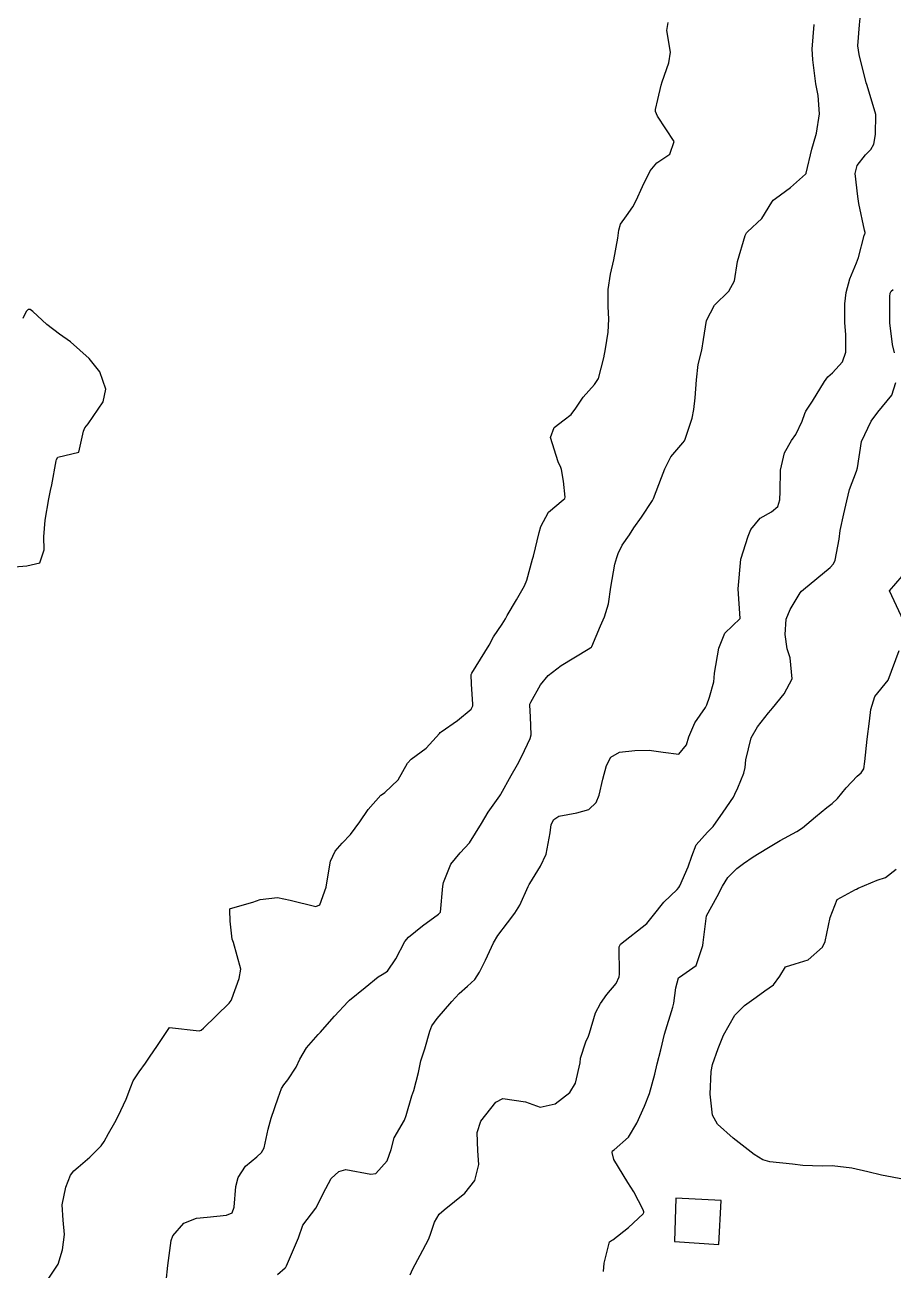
# Model space of a CAD drawing. Header units: metres. Extents: x 318500 to 325275, y 7408834 to 7428799.
# Drawn here: x 324005.7 to 324064, y 7420905.2 to 7420988.9 of the extents above; entities that cross this region are included whole.
import ezdxf

# ---------------------------------------------------------------- set-up
doc = ezdxf.new("R2010")
doc.units = ezdxf.units.M
doc.header["$MEASUREMENT"] = 0
for name, color, linetype in [('Curvas de Nivel 1m', 11, 'Continuous'), ('Curvas de Nivel 5m', 15, 'Continuous'), ('Edificações', 30, 'Continuous'), ('Vias Primárias', 230, 'Continuous')]:
    doc.layers.add(name, color=color, linetype=linetype)

msp = doc.modelspace()

# ---------------------------------------------------------------- linework, layer by layer
at = {"layer": 'Curvas de Nivel 1m', "flags": 128}
for points, elevation in [([(324022.655, 7420904.908), (324023.16, 7420905.352), (324023.199, 7420905.399), (324023.248, 7420905.486), (324024.047, 7420907.387), (324024.354, 7420908.231), (324025.22, 7420909.37), (324025.9, 7420910.697), (324026.264, 7420911.36), (324026.762, 7420911.84), (324027.249, 7420911.982), (324028.918, 7420911.652), (324029.246, 7420911.71), (324030.022, 7420912.545), (324030.296, 7420913.305), (324030.488, 7420914.096), (324031.18, 7420915.292), (324031.303, 7420915.591), (324031.677, 7420916.926), (324031.817, 7420917.285), (324032.123, 7420918.498), (324032.29, 7420919.281), (324032.56, 7420920.081), (324032.879, 7420921.275), (324033.025, 7420921.632), (324033.388, 7420922.113), (324034.368, 7420923.255), (324034.858, 7420923.799), (324035.416, 7420924.292), (324035.903, 7420924.752), (324036.217, 7420925.228), (324036.625, 7420926.04), (324037.173, 7420927.214), (324037.465, 7420927.694), (324038.116, 7420928.561), (324038.599, 7420929.199), (324038.935, 7420929.748), (324039.507, 7420931.001), (324039.567, 7420931.131), (324039.6, 7420931.189), (324040.338, 7420932.368), (324040.719, 7420933.172), (324040.983, 7420934.598), (324041.052, 7420935.168), (324041.231, 7420935.499), (324041.568, 7420935.718), (324042.779, 7420935.934), (324043.576, 7420936.166), (324044.077, 7420936.631), (324044.275, 7420937.123), (324044.525, 7420938.202), (324044.771, 7420939.118), (324045.048, 7420939.694), (324045.629, 7420940.031), (324046.67, 7420940.134), (324047.631, 7420940.155), (324048.583, 7420940.019), (324049.628, 7420939.891), (324050.154, 7420940.526), (324050.298, 7420941.043), (324050.697, 7420941.997), (324051.42, 7420943.033), (324051.509, 7420943.196), (324051.68, 7420943.726), (324051.978, 7420944.743), (324051.999, 7420945.026), (324052.02, 7420945.342), (324052.313, 7420947.021), (324052.72, 7420948.03), (324053.75, 7420949), (324053.608, 7420951.003), (324053.8, 7420953), (324054.279, 7420954.539), (324054.463, 7420954.994), (324055.088, 7420955.741), (324055.848, 7420956.175), (324056.286, 7420956.541), (324056.426, 7420956.972), (324056.448, 7420957.554), (324056.459, 7420958.971), (324056.721, 7420960.144), (324057.21, 7420960.961), (324057.494, 7420961.378), (324057.93, 7420962.264), (324058.094, 7420962.791), (324058.17, 7420962.947), (324058.612, 7420963.606), (324059.412, 7420964.928), (324059.644, 7420965.246), (324059.969, 7420965.513), (324060.626, 7420966.268), (324060.848, 7420966.911), (324060.849, 7420968.07), (324060.79, 7420968.912), (324060.788, 7420970.157), (324060.874, 7420970.912), (324061.128, 7420971.835), (324061.568, 7420972.905), (324061.702, 7420973.278), (324062.098, 7420974.75), (324062.138, 7420974.861), (324062.146, 7420974.899), (324062.148, 7420974.947), (324062.102, 7420975.118), (324061.738, 7420976.904), (324061.651, 7420977.381), (324061.479, 7420978.907), (324061.612, 7420979.452), (324062.169, 7420980.177), (324062.534, 7420980.536), (324062.727, 7420980.892), (324062.841, 7420981.545), (324062.869, 7420982.89), (324062.289, 7420984.839), (324062.266, 7420984.899), (324062.232, 7420985.002), (324061.752, 7420986.905), (324061.673, 7420987.499), (324061.767, 7420988.905), (324061.824, 7420989.367)], 734), ([(324007.148, 7420904.458), (324007.908, 7420905.599), (324008.199, 7420906.57), (324008.321, 7420907.593), (324008.225, 7420908.574), (324008.159, 7420909.596), (324008.419, 7420910.785), (324008.718, 7420911.595), (324008.949, 7420911.888), (324009.248, 7420912.123), (324010.038, 7420912.799), (324010.792, 7420913.567), (324010.988, 7420913.851), (324011.282, 7420914.391), (324011.718, 7420915.129), (324011.932, 7420915.551), (324012.467, 7420916.698), (324012.79, 7420917.538), (324012.936, 7420917.925), (324013.335, 7420918.528), (324013.762, 7420919.108), (324014.044, 7420919.523), (324014.574, 7420920.305), (324015.38, 7420921.51), (324017.377, 7420921.288), (324017.512, 7420921.344), (324017.66, 7420921.476), (324019.397, 7420923.16), (324019.526, 7420923.322), (324019.582, 7420923.448), (324020.059, 7420924.805), (324020.187, 7420925.442), (324019.678, 7420927.227), (324019.607, 7420927.449), (324019.472, 7420928.656), (324019.437, 7420929.408), (324019.437, 7420929.451), (324019.45, 7420929.481), (324019.481, 7420929.504), (324020.976, 7420929.947), (324021.49, 7420930.12), (324022.653, 7420930.252), (324023.49, 7420930.081), (324025.219, 7420929.639), (324025.486, 7420929.756), (324025.926, 7420930.944), (324025.995, 7420931.365), (324026.202, 7420932.691), (324026.52, 7420933.36), (324026.989, 7420933.912), (324027.551, 7420934.494), (324028.179, 7420935.341), (324028.734, 7420936.171), (324029.587, 7420937.121), (324029.699, 7420937.207), (324029.867, 7420937.316), (324030.747, 7420938.159), (324031.388, 7420939.293), (324031.623, 7420939.558), (324032.63, 7420940.28), (324033.531, 7420941.271), (324033.578, 7420941.333), (324033.642, 7420941.395), (324034.756, 7420942.15), (324035.665, 7420942.915), (324035.769, 7420943.137), (324035.782, 7420943.238), (324035.69, 7420944.59), (324035.661, 7420945.241), (324035.701, 7420945.343), (324036.865, 7420947.223), (324037.171, 7420947.776), (324037.741, 7420948.631), (324037.97, 7420948.985), (324038.095, 7420949.207), (324038.707, 7420950.259), (324039.245, 7420951.195), (324039.405, 7420951.573), (324039.798, 7420952.986), (324039.855, 7420953.189), (324040.229, 7420954.779), (324040.342, 7420955.182), (324040.876, 7420956.143), (324041.857, 7420956.983), (324041.954, 7420957.064), (324041.982, 7420957.159), (324041.871, 7420958.247), (324041.735, 7420959.018), (324041.689, 7420959.163), (324041.515, 7420959.536), (324041.002, 7420961.174), (324041.243, 7420961.848), (324041.928, 7420962.359), (324042.38, 7420962.709), (324042.7, 7420963.152), (324043.205, 7420963.89), (324043.956, 7420964.738), (324044.225, 7420965.136), (324044.589, 7420966.523), (324044.689, 7420967.13), (324044.88, 7420968.253), (324044.92, 7420969.127), (324044.876, 7420969.975), (324044.885, 7420971.127), (324045.03, 7420972.151), (324045.26, 7420973.122), (324045.534, 7420974.567), (324045.591, 7420975.117), (324045.697, 7420975.515), (324046.104, 7420976.073), (324046.544, 7420976.673), (324046.752, 7420977.101), (324047.175, 7420978.054), (324047.692, 7420979.087), (324048.155, 7420979.63), (324049.02, 7420980.213), (324049.31, 7420981.069), (324048.196, 7420982.781), (324048.066, 7420983.082), (324048.065, 7420983.219), (324048.212, 7420983.882), (324048.45, 7420984.855), (324048.507, 7420985.077), (324048.958, 7420986.357), (324049.058, 7420987.072), (324048.826, 7420988.521), (324048.905, 7420989.074)], 732), ([(324015.149, 7420904.445), (324015.278, 7420905.508), (324015.499, 7420907.191), (324015.601, 7420907.504), (324016.342, 7420908.354), (324017.208, 7420908.689), (324017.918, 7420908.761), (324019.212, 7420908.897), (324019.596, 7420909.064), (324019.74, 7420909.445), (324019.841, 7420910.837), (324019.996, 7420911.442), (324020.495, 7420912.194), (324021.261, 7420912.824), (324021.576, 7420913.115), (324021.747, 7420913.423), (324022.025, 7420914.682), (324022.228, 7420915.416), (324022.681, 7420916.777), (324022.913, 7420917.406), (324023.068, 7420917.66), (324023.329, 7420917.987), (324023.89, 7420918.844), (324024.142, 7420919.388), (324024.589, 7420920.155), (324025.375, 7420921.035), (324025.539, 7420921.207), (324025.676, 7420921.367), (324026.472, 7420922.276), (324027.399, 7420923.265), (324027.489, 7420923.349), (324028.533, 7420924.214), (324029.424, 7420924.916), (324029.671, 7420925.072), (324030.034, 7420925.311), (324030.609, 7420926.136), (324031.202, 7420927.294), (324031.463, 7420927.578), (324032.395, 7420928.356), (324033.479, 7420929.135), (324033.593, 7420929.268), (324033.759, 7420931.013), (324033.805, 7420931.266), (324034.297, 7420932.49), (324034.925, 7420933.249), (324035.547, 7420933.927), (324036.358, 7420935.228), (324036.81, 7420935.982), (324037.588, 7420937.089), (324037.64, 7420937.159), (324037.667, 7420937.209), (324038.355, 7420938.457), (324038.778, 7420939.198), (324039.066, 7420939.755), (324039.637, 7420940.937), (324039.696, 7420941.189), (324039.658, 7420942.401), (324039.605, 7420943.191), (324039.615, 7420943.247), (324039.673, 7420943.393), (324040.316, 7420944.556), (324040.852, 7420945.173), (324041.707, 7420945.837), (324043.54, 7420946.955), (324043.719, 7420947.05), (324043.766, 7420947.084), (324043.789, 7420947.129), (324044.356, 7420948.508), (324044.626, 7420949.121), (324044.89, 7420949.996), (324045.06, 7420951.121), (324045.327, 7420952.649), (324045.456, 7420953.115), (324045.545, 7420953.372), (324045.812, 7420953.938), (324046.305, 7420954.621), (324046.61, 7420955.098), (324047.115, 7420955.816), (324047.858, 7420956.942), (324047.909, 7420957.03), (324047.93, 7420957.079), (324048.469, 7420958.48), (324048.677, 7420959.072), (324049.094, 7420959.866), (324049.906, 7420960.818), (324050.009, 7420960.958), (324050.052, 7420961.058), (324050.516, 7420962.467), (324050.644, 7420963.049), (324050.734, 7420963.834), (324050.814, 7420965.047), (324050.933, 7420966.089), (324051.164, 7420967.042), (324051.278, 7420967.763), (324051.497, 7420969.038), (324052.03, 7420970.057), (324052.991, 7420971.016), (324053.361, 7420971.7), (324053.568, 7420973.008), (324054.096, 7420974.752), (324054.179, 7420974.919), (324054.244, 7420974.999), (324055.201, 7420975.897), (324055.873, 7420976.982), (324055.972, 7420977.132), (324056.124, 7420977.244), (324057.127, 7420977.974), (324058.149, 7420978.869), (324058.178, 7420978.921), (324058.19, 7420978.949), (324058.563, 7420980.555), (324058.675, 7420980.943), (324058.882, 7420981.634), (324059.091, 7420982.937), (324058.987, 7420984.17), (324058.845, 7420984.941), (324058.641, 7420986.557), (324058.607, 7420986.945), (324058.598, 7420987.28), (324058.737, 7420988.943)], 733), ([(324004.956, 7420952.479), (324005.784, 7420952.555), (324006.674, 7420952.739), (324006.959, 7420953.623), (324006.941, 7420954.496), (324007.035, 7420955.622), (324007.267, 7420957.041), (324007.39, 7420957.617), (324007.48, 7420957.991), (324007.774, 7420959.612), (324007.793, 7420959.699), (324007.884, 7420959.853), (324009.29, 7420960.195), (324009.609, 7420961.593), (324009.691, 7420961.813), (324009.915, 7420962.087), (324010.923, 7420963.575), (324011.098, 7420964.417), (324010.709, 7420965.579), (324009.973, 7420966.486), (324008.724, 7420967.603), (324007.995, 7420968.128), (324007.143, 7420968.765), (324006.201, 7420969.637), (324006.012, 7420969.778), (324005.873, 7420969.781), (324005.757, 7420969.644), (324005.525, 7420969.167)], 731), ([(324064.729, 7420948.855), (324063.78, 7420950.87), (324065.488, 7420952.845)], 736), ([(324044.562, 7420905.116), (324044.612, 7420905.672), (324044.964, 7420907.112), (324045.1, 7420907.202), (324045.192, 7420907.254), (324046.236, 7420908.063), (324047.219, 7420908.999), (324047.258, 7420909.041), (324047.272, 7420909.079), (324047.269, 7420909.128), (324047.222, 7420909.258), (324046.613, 7420910.468), (324046.188, 7420911.096), (324045.263, 7420912.646), (324045.138, 7420913.111), (324045.168, 7420913.215), (324045.273, 7420913.296), (324046.247, 7420914.134), (324046.813, 7420915.087), (324047.311, 7420916.22), (324047.655, 7420917.075), (324048.023, 7420918.387), (324048.179, 7420919.068), (324048.41, 7420920.019), (324048.674, 7420921.061), (324049.234, 7420922.888), (324049.274, 7420923.052), (324049.293, 7420923.161), (324049.417, 7420924.175), (324049.616, 7420924.859), (324049.897, 7420925.045), (324050.786, 7420925.691), (324051.251, 7420927.032), (324051.273, 7420927.221), (324051.48, 7420929.03), (324052.209, 7420930.31), (324052.559, 7420931.014), (324052.925, 7420931.603), (324053.528, 7420932.198), (324053.984, 7420932.543), (324054.625, 7420932.984), (324055.546, 7420933.552), (324056.437, 7420934.075), (324057.557, 7420934.697), (324057.945, 7420934.944), (324058.817, 7420935.686), (324059.581, 7420936.3), (324059.932, 7420936.569), (324060.29, 7420936.913), (324060.88, 7420937.628), (324061.613, 7420938.403), (324061.877, 7420938.635), (324062.059, 7420938.893), (324062.125, 7420939.393), (324062.284, 7420940.89), (324062.446, 7420942.1), (324062.531, 7420942.887), (324062.802, 7420943.765), (324063.7, 7420944.87), (324064.448, 7420946.859)], 736), ([(324064.804, 7420911.289), (324063.251, 7420911.593), (324062.329, 7420911.804), (324061.258, 7420912.064), (324059.942, 7420912.228), (324059.259, 7420912.205), (324057.965, 7420912.234), (324057.261, 7420912.33), (324055.74, 7420912.488), (324055.265, 7420912.613), (324054.683, 7420912.979), (324053.286, 7420914.067), (324052.227, 7420915.016), (324051.897, 7420915.612), (324051.737, 7420917.024), (324051.799, 7420918.568), (324051.895, 7420919.022), (324052.271, 7420920.112), (324052.62, 7420921.011), (324053.394, 7420922.352), (324054.052, 7420922.99), (324054.832, 7420923.556), (324055.415, 7420923.982), (324055.992, 7420924.393), (324056.414, 7420924.96), (324056.808, 7420925.588), (324057.443, 7420925.802), (324058.325, 7420926.059), (324059.278, 7420926.923), (324059.464, 7420927.296), (324059.796, 7420928.915), (324060.28, 7420930.126), (324061.509, 7420930.791), (324061.575, 7420930.823), (324061.688, 7420930.888), (324062.972, 7420931.422), (324063.521, 7420931.607), (324064.231, 7420932.158)], 737)]:
    msp.add_lwpolyline(points, dxfattribs=dict(at, elevation=elevation))
at = {"layer": 'Curvas de Nivel 5m', "elevation": 735, "flags": 128}
for points in [[(324064.129, 7420966.868), (324063.998, 7420967.431), (324063.809, 7420968.873), (324063.804, 7420970.64), (324063.842, 7420970.873), (324063.908, 7420971.006), (324064.044, 7420971.118)], [(324031.556, 7420904.886), (324031.735, 7420905.284), (324032.237, 7420906.216), (324032.797, 7420907.274), (324032.912, 7420907.555), (324033.207, 7420908.436), (324033.513, 7420908.968), (324033.843, 7420909.261), (324035.231, 7420910.38), (324035.901, 7420911.23), (324036.183, 7420912.299), (324036.11, 7420913.227), (324036.058, 7420914.458), (324036.313, 7420915.225), (324037.313, 7420916.491), (324037.787, 7420916.734), (324039.313, 7420916.509), (324040.298, 7420916.164), (324041.312, 7420916.379), (324042.302, 7420917.145), (324042.687, 7420917.782), (324042.983, 7420919.135), (324043.027, 7420919.462), (324043.371, 7420920.557), (324043.562, 7420920.943), (324043.617, 7420921.128), (324044.016, 7420922.502), (324044.355, 7420923.12), (324044.787, 7420923.738), (324045.42, 7420924.476), (324045.613, 7420924.922), (324045.636, 7420925.107), (324045.618, 7420926.948), (324045.704, 7420927.106), (324047.474, 7420928.5), (324047.932, 7420929.073), (324048.61, 7420929.947), (324049.506, 7420930.792), (324049.628, 7420930.929), (324049.696, 7420931.048), (324050.251, 7420932.321), (324050.493, 7420933.04), (324050.798, 7420933.787), (324051.556, 7420934.655), (324051.926, 7420935.025), (324052.603, 7420935.986), (324053.293, 7420937.004), (324053.401, 7420937.195), (324053.6, 7420937.636), (324053.997, 7420938.612), (324054.087, 7420938.993), (324054.142, 7420939.512), (324054.486, 7420940.992), (324054.906, 7420941.733), (324055.665, 7420942.675), (324055.808, 7420942.837), (324055.926, 7420942.976), (324056.702, 7420943.947), (324057.241, 7420944.957), (324057.111, 7420946.356), (324056.91, 7420946.962), (324056.776, 7420947.922), (324056.841, 7420948.964), (324057.109, 7420949.611), (324057.777, 7420950.723), (324057.878, 7420950.849), (324058.002, 7420950.947), (324059.795, 7420952.424), (324060.026, 7420952.69), (324060.131, 7420952.917), (324060.397, 7420954.339), (324060.481, 7420954.913), (324060.718, 7420956.04), (324060.913, 7420956.909), (324061.108, 7420957.667), (324061.572, 7420958.903), (324061.644, 7420959.142), (324061.91, 7420960.9), (324062.555, 7420962.266), (324063.017, 7420962.884), (324063.952, 7420964.024), (324064.206, 7420964.866)]]:
    msp.add_lwpolyline(points, dxfattribs=at)
at = {"layer": 'Edificações'}
msp.add_lwpolyline([(324049.434, 7420910.041), (324049.325, 7420907.121), (324052.321, 7420906.938), (324052.467, 7420909.895), (324049.434, 7420910.041)], close=True, dxfattribs=at)
at = {"layer": 'Vias Primárias'}
for points in [[(323715.644, 7420145.548, 0), (323709.04, 7420132.939)], [(323831.088, 7420001.787, 0), (323833.844, 7420008.443, 0.220888)]]:
    msp.add_lwpolyline(points, format="xyb", dxfattribs=at)

doc.saveas('drawing.dxf')
